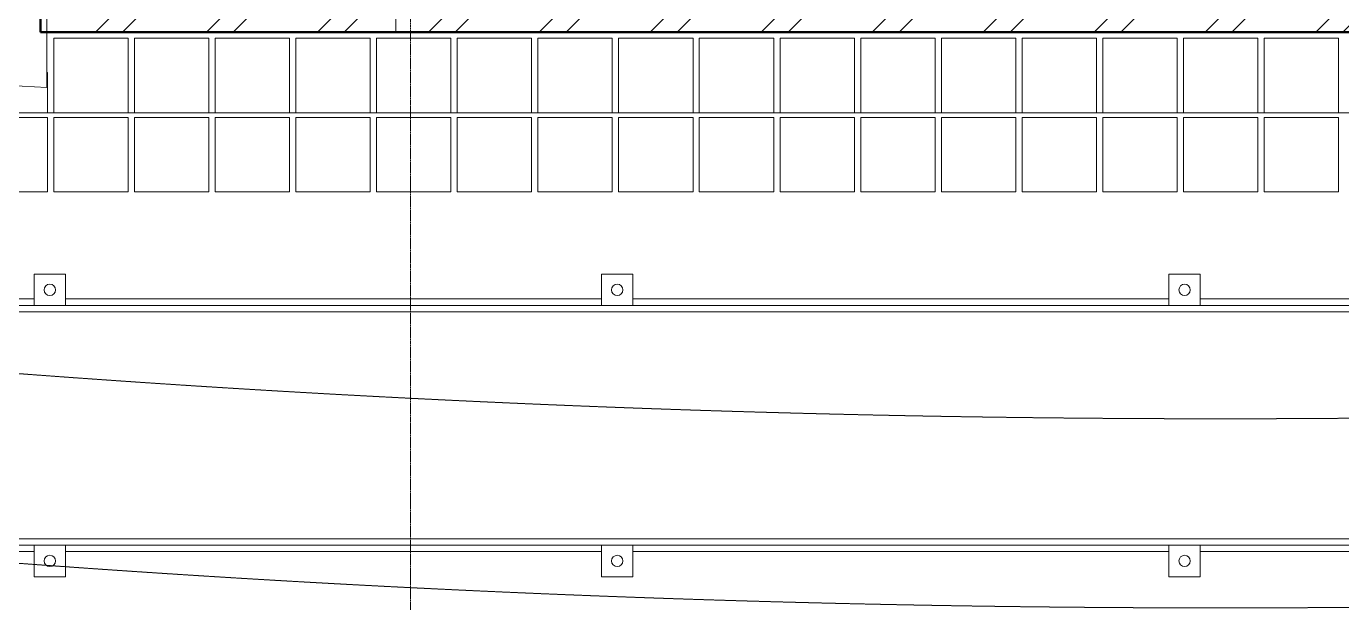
# Model space of a CAD drawing. Header units: inches. Extents: x 22 to 382261, y 22 to 371281.
# Drawn here: x 90373 to 100806, y 47155 to 51781 of the extents above; entities that cross this region are included whole.
import ezdxf

# ---------------------------------------------------------------- set-up
doc = ezdxf.new("R2010")
doc.units = ezdxf.units.IN
doc.header["$MEASUREMENT"] = 0
doc.linetypes.add('Grid Line 1_2_', pattern=[22.225, 12.7, -3.175, 3.175, -3.175])
doc.linetypes.add('Hidden 1_8_', pattern=[4.7625, 3.175, -1.5875])
for name, color, linetype, lineweight in [('A-DETL-HDLN', 90, 'Hidden 1_8_', 9), ('A-FLOR', 192, 'Continuous', 9), ('A-WALL-PATT', 111, 'Continuous', 9), ('I-WALL', 2, 'Continuous', 9), ('Q-CASE', 31, 'Continuous', 9), ('S-GRID', 1, 'Continuous', 9)]:
    doc.layers.add(name, color=color, linetype=linetype, lineweight=lineweight)

# ---------------------------------------------------------------- blocks, each defined once
blk = doc.blocks.new('Casework 1 - Casework 1-382926-01-GROUND FLOOR FURNITURE PLAN')
at = {"layer": 'Q-CASE'}
for p, q in [((-11219, -6742), (-11469, -6742)), ((-11469, -6742), (-11469, -6992)), ((-11219, -6992), (-11219, -6742)), ((-6719, -6742), (-6969, -6742)), ((-6969, -6742), (-6969, -6992)), ((-6719, -6992), (-6719, -6742)), ((-2219, -6742), (-2469, -6742)), ((-2469, -6742), (-2469, -6992)), ((-2219, -6992), (-2219, -6742)), ((-11469, -6939), (-14319, -6939)), ((-6969, -6939), (-11219, -6939)), ((-2469, -6939), (-6719, -6939)), ((2031, -6939), (-2219, -6939)), ((-14769, -7042), (20703, -7042)), ((-14319, -6992), (-11469, -6992)), ((-11469, -6992), (-11219, -6992)), ((-11219, -6992), (-6969, -6992)), ((-6969, -6992), (-6719, -6992)), ((-6719, -6992), (-2469, -6992)), ((-2469, -6992), (-2219, -6992)), ((-2219, -6992), (2031, -6992)), ((20703, -8842), (-14548, -8842)), ((-14319, -8892), (-11469, -8892)), ((-11469, -8942), (-14319, -8942)), ((-11469, -8892), (-11469, -9142)), ((-11219, -8892), (-11469, -8892)), ((-11219, -9142), (-11219, -8892)), ((-11219, -8892), (-6969, -8892)), ((-6969, -8942), (-11219, -8942)), ((-6969, -8892), (-6969, -9142)), ((-6719, -8892), (-6969, -8892)), ((-6719, -9142), (-6719, -8892)), ((-6719, -8892), (-2469, -8892)), ((-2469, -8942), (-6719, -8942)), ((-2469, -8892), (-2469, -9142)), ((-2219, -8892), (-2469, -8892)), ((-2219, -9142), (-2219, -8892)), ((-2219, -8892), (2031, -8892)), ((2031, -8942), (-2219, -8942)), ((-11469, -9142), (-11219, -9142)), ((-6969, -9142), (-6719, -9142)), ((-2469, -9142), (-2219, -9142))]:
    blk.add_line(p, q, dxfattribs=at)
at = {"layer": 'Q-CASE', "lineweight": 18}
for centre, start, end in [((-11344, -6867), 0, 180), ((-11344, -6867), 180, 0), ((-6844, -6867), 0, 180), ((-6844, -6867), 180, 0), ((-2344, -6867), 0, 180), ((-2344, -6867), 180, 0), ((-11344, -9017), 0, 180), ((-6844, -9017), 0, 180), ((-2344, -9017), 0, 180), ((-11344, -9017), 180, 0), ((-6844, -9017), 180, 0), ((-2344, -9017), 180, 0)]:
    blk.add_arc(centre, 45, start, end, dxfattribs=at)
blk = doc.blocks.new('Casework 29 - Casework 29-858232-01-GROUND FLOOR FURNITURE PLAN')
at = {"layer": 'Q-CASE'}
for p, q in [((-17554, -3675), (-17554, -5561)), ((-17254, -3675), (-17554, -3675)), ((-17254, -5211), (-17254, -3675)), ((-11419, -4592), (-11669, -4592)), ((-11669, -4592), (-11669, -4945)), ((-11369, -4592), (-11419, -4592)), ((-11369, -4821), (-11369, -4592)), ((-11369, -5262), (-11369, -4822))]:
    blk.add_line(p, q, dxfattribs=at)
for radius, start, end in [(28643, 87.1301, 98.332), (28343, 86.4923, 99.0344)]:
    blk.add_arc((-13103, -33552), radius, start, end, dxfattribs=at)

msp = doc.modelspace()

# ---------------------------------------------------------------- hatches: boundary and pattern name
at = {"layer": 'A-WALL-PATT'}
h = msp.add_hatch(dxfattribs=at)
h.set_pattern_fill('FP_1', color=256, style=0, pattern_type=2)
h.set_pattern_definition([(45, (101903.7, 56557.85), (-440.033, 440.033), []), (45, (101903.7, 57224.6), (-440.033, 440.033), [])])
h.paths.add_polyline_path([(120729.9, 51736), (120729.9, 51966), (116034.9, 51966), (116034.9, 51736), (118911.6, 51736)])
h.paths.add_polyline_path([(91199.9, 51736), (114084.9, 51736), (114084.9, 51966), (90484.9, 51966), (90484.9, 51736)])

# ---------------------------------------------------------------- linework, layer by layer
at = {"layer": 'A-DETL-HDLN'}
msp.add_line((105144, 51096), (89708.8, 51096), dxfattribs=at)
for radius, start in [(127110.6, 265.205451), (128610.6, 265.259142)]:
    msp.add_arc((99843.7, 175779.3), radius, start, 270.740858, dxfattribs=at)
at = {"layer": 'A-FLOR'}
for p, q in [((93304.9, 63221), (93304.9, 51736)), ((91180.9, 51686), (90590.9, 51686)), ((90590.9, 51686), (90590.9, 51096)), ((91180.9, 51096), (91180.9, 51686)), ((91820.9, 51686), (91230.9, 51686)), ((91230.9, 51686), (91230.9, 51096)), ((91820.9, 51096), (91820.9, 51686)), ((92460.9, 51686), (91870.9, 51686)), ((91870.9, 51686), (91870.9, 51096)), ((92460.9, 51096), (92460.9, 51686)), ((93100.9, 51686), (92510.9, 51686)), ((92510.9, 51686), (92510.9, 51096)), ((93100.9, 51096), (93100.9, 51686)), ((93740.9, 51686), (93150.9, 51686)), ((93150.9, 51686), (93150.9, 51096)), ((93740.9, 51096), (93740.9, 51686)), ((94380.9, 51686), (93790.9, 51686)), ((93790.9, 51686), (93790.9, 51096)), ((94380.9, 51096), (94380.9, 51686)), ((95020.9, 51686), (94430.9, 51686)), ((94430.9, 51686), (94430.9, 51096)), ((95020.9, 51096), (95020.9, 51686)), ((95660.9, 51686), (95070.9, 51686)), ((95070.9, 51686), (95070.9, 51096)), ((95660.9, 51096), (95660.9, 51686)), ((96300.9, 51686), (95710.9, 51686)), ((95710.9, 51686), (95710.9, 51096)), ((96300.9, 51096), (96300.9, 51686)), ((96940.9, 51686), (96350.9, 51686)), ((96350.9, 51686), (96350.9, 51096)), ((96940.9, 51096), (96940.9, 51686)), ((97580.9, 51686), (96990.9, 51686)), ((96990.9, 51686), (96990.9, 51096)), ((97580.9, 51096), (97580.9, 51686)), ((98220.9, 51686), (97630.9, 51686)), ((97630.9, 51686), (97630.9, 51096)), ((98220.9, 51096), (98220.9, 51686)), ((98860.9, 51686), (98270.9, 51686)), ((98270.9, 51686), (98270.9, 51096)), ((98860.9, 51096), (98860.9, 51686)), ((99500.9, 51686), (98910.9, 51686)), ((98910.9, 51686), (98910.9, 51096)), ((99500.9, 51096), (99500.9, 51686)), ((100140.9, 51686), (99550.9, 51686)), ((99550.9, 51686), (99550.9, 51096)), ((100140.9, 51096), (100140.9, 51686)), ((100780.9, 51686), (100190.9, 51686)), ((100190.9, 51686), (100190.9, 51096)), ((100780.9, 51096), (100780.9, 51686)), ((90540.9, 51416), (90534.9, 51416)), ((90540.9, 51096), (90540.9, 51416)), ((89950.9, 51096), (90540.9, 51096)), ((90540.9, 51058.9), (89950.9, 51058.9)), ((90540.9, 50468.9), (90540.9, 51058.9)), ((90590.9, 51096), (91180.9, 51096)), ((91180.9, 51058.9), (90590.9, 51058.9)), ((90590.9, 51058.9), (90590.9, 50468.9)), ((91180.9, 50468.9), (91180.9, 51058.9)), ((91230.9, 51096), (91820.9, 51096)), ((91820.9, 51058.9), (91230.9, 51058.9)), ((91230.9, 51058.9), (91230.9, 50468.9)), ((91820.9, 50468.9), (91820.9, 51058.9)), ((91870.9, 51096), (92460.9, 51096)), ((92460.9, 51058.9), (91870.9, 51058.9)), ((91870.9, 51058.9), (91870.9, 50468.9)), ((92460.9, 50468.9), (92460.9, 51058.9)), ((92510.9, 51096), (93100.9, 51096)), ((93100.9, 51058.9), (92510.9, 51058.9)), ((92510.9, 51058.9), (92510.9, 50468.9)), ((93100.9, 50468.9), (93100.9, 51058.9)), ((93150.9, 51096), (93740.9, 51096)), ((93740.9, 51058.9), (93150.9, 51058.9)), ((93150.9, 51058.9), (93150.9, 50468.9)), ((93740.9, 50468.9), (93740.9, 51058.9)), ((93790.9, 51096), (94380.9, 51096)), ((94380.9, 51058.9), (93790.9, 51058.9)), ((93790.9, 51058.9), (93790.9, 50468.9)), ((94380.9, 50468.9), (94380.9, 51058.9)), ((94430.9, 51096), (95020.9, 51096)), ((95020.9, 51058.9), (94430.9, 51058.9)), ((94430.9, 51058.9), (94430.9, 50468.9)), ((95020.9, 50468.9), (95020.9, 51058.9)), ((95070.9, 51096), (95660.9, 51096)), ((95660.9, 51058.9), (95070.9, 51058.9)), ((95070.9, 51058.9), (95070.9, 50468.9)), ((95660.9, 50468.9), (95660.9, 51058.9)), ((95710.9, 51096), (96300.9, 51096)), ((96300.9, 51058.9), (95710.9, 51058.9)), ((95710.9, 51058.9), (95710.9, 50468.9)), ((96300.9, 50468.9), (96300.9, 51058.9)), ((96350.9, 51096), (96940.9, 51096)), ((96940.9, 51058.9), (96350.9, 51058.9)), ((96350.9, 51058.9), (96350.9, 50468.9)), ((96940.9, 50468.9), (96940.9, 51058.9)), ((96990.9, 51096), (97580.9, 51096)), ((97580.9, 51058.9), (96990.9, 51058.9)), ((96990.9, 51058.9), (96990.9, 50468.9)), ((97580.9, 50468.9), (97580.9, 51058.9)), ((97630.9, 51096), (98220.9, 51096)), ((98220.9, 51058.9), (97630.9, 51058.9)), ((97630.9, 51058.9), (97630.9, 50468.9)), ((98220.9, 50468.9), (98220.9, 51058.9)), ((98270.9, 51096), (98860.9, 51096)), ((98860.9, 51058.9), (98270.9, 51058.9)), ((98270.9, 51058.9), (98270.9, 50468.9)), ((98860.9, 50468.9), (98860.9, 51058.9)), ((98910.9, 51096), (99500.9, 51096)), ((99500.9, 51058.9), (98910.9, 51058.9)), ((98910.9, 51058.9), (98910.9, 50468.9)), ((99500.9, 50468.9), (99500.9, 51058.9)), ((99550.9, 51096), (100140.9, 51096)), ((100140.9, 51058.9), (99550.9, 51058.9)), ((99550.9, 51058.9), (99550.9, 50468.9)), ((100140.9, 50468.9), (100140.9, 51058.9)), ((100190.9, 51096), (100780.9, 51096)), ((100780.9, 51058.9), (100190.9, 51058.9)), ((100190.9, 51058.9), (100190.9, 50468.9)), ((100780.9, 50468.9), (100780.9, 51058.9)), ((89950.9, 50468.9), (90540.9, 50468.9)), ((90590.9, 50468.9), (91180.9, 50468.9)), ((91230.9, 50468.9), (91820.9, 50468.9)), ((91870.9, 50468.9), (92460.9, 50468.9)), ((92510.9, 50468.9), (93100.9, 50468.9)), ((93150.9, 50468.9), (93740.9, 50468.9)), ((93790.9, 50468.9), (94380.9, 50468.9)), ((94430.9, 50468.9), (95020.9, 50468.9)), ((95070.9, 50468.9), (95660.9, 50468.9)), ((95710.9, 50468.9), (96300.9, 50468.9)), ((96350.9, 50468.9), (96940.9, 50468.9)), ((96990.9, 50468.9), (97580.9, 50468.9)), ((97630.9, 50468.9), (98220.9, 50468.9)), ((98270.9, 50468.9), (98860.9, 50468.9)), ((98910.9, 50468.9), (99500.9, 50468.9)), ((99550.9, 50468.9), (100140.9, 50468.9)), ((100190.9, 50468.9), (100780.9, 50468.9))]:
    msp.add_line(p, q, dxfattribs=at)
at = {"layer": 'I-WALL', "lineweight": 50}
for p, q in [((90484.9, 51966), (90484.9, 51736)), ((90484.9, 51736), (114084.9, 51736))]:
    msp.add_line(p, q, dxfattribs=at)
at = {"layer": 'S-GRID', "linetype": 'Grid Line 1_2_'}
msp.add_line((93419.9, 47154.5), (93419.9, 71568.6), dxfattribs=at)

# ---------------------------------------------------------------- block references
at = {"layer": 'Q-CASE'}
for name in ['Casework 29 - Casework 29-858232-01-GROUND FLOOR FURNITURE PLAN', 'Casework 1 - Casework 1-382926-01-GROUND FLOOR FURNITURE PLAN']:
    msp.add_blockref(name, (101903.7, 56557.9), dxfattribs=at)

doc.saveas('drawing.dxf')
